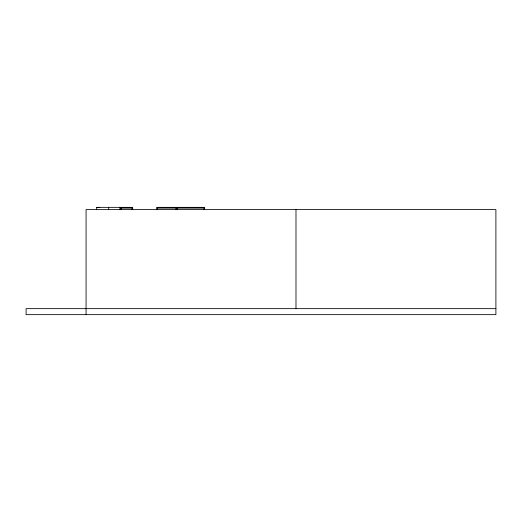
<?xml version="1.0" encoding="UTF-8"?>
<svg xmlns="http://www.w3.org/2000/svg" width="522" height="522" viewBox="0 0 522 522"><rect width="100%" height="100%" fill="white"/><g stroke="black" fill="none" stroke-linecap="round" stroke-linejoin="round"><path stroke-width="0.78" d="M96.694 209.753L96.694 207.351L132.679 207.351L132.679 209.753M495.9 308.652L26.1 308.652L26.1 314.649L495.9 314.649L495.9 209.563L86.071 209.563L86.071 314.649M96.694 207.351L99.806 207.508M295.987 209.563L295.987 308.652M204.65 209.753L204.65 207.351L156.672 207.351L156.672 209.753M203.887 209.72L203.887 208.115L177.421 208.115L177.421 209.72M176.658 207.351L176.658 209.753M175.901 209.713L175.901 208.115L157.429 208.115L157.429 209.727M131.922 209.713L131.922 208.115L121.443 208.115L121.443 209.727M120.686 207.351L120.686 209.753M119.923 207.351L119.923 209.713M108.687 207.351L108.687 209.753"/></g></svg>
